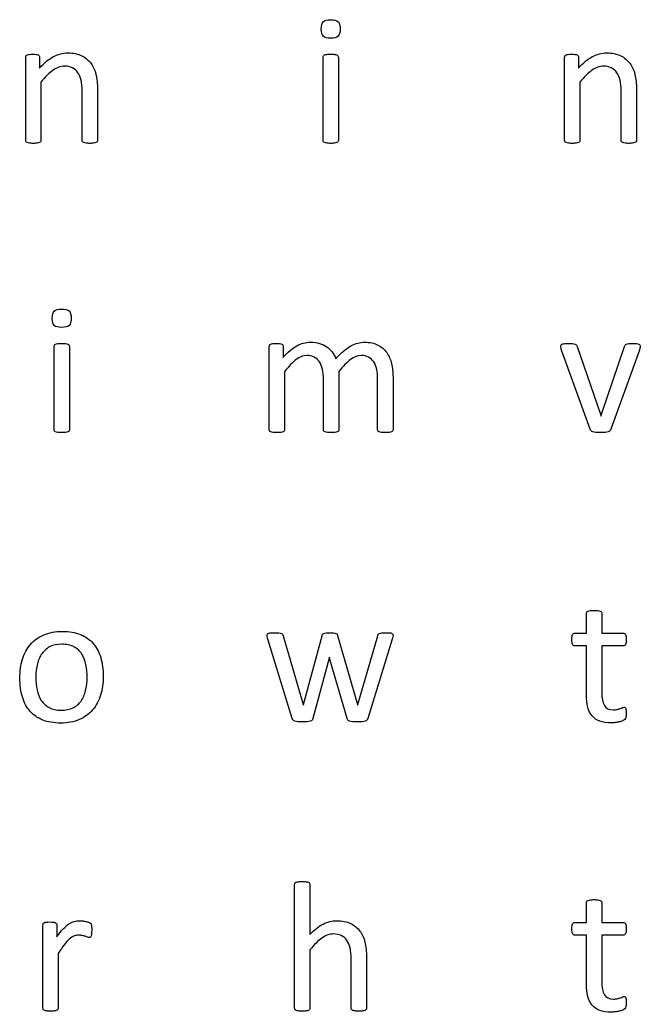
# Model space of a CAD drawing. Extents: x 0 to 612, y 0 to 328.
# Drawn here: x 536.9 to 571.4, y 96.5 to 151.7 of the extents above; entities that cross this region are included whole.
import ezdxf

# ---------------------------------------------------------------- set-up
doc = ezdxf.new("R2010")
doc.units = 0
doc.layers.add('Layer_1', color=7, linetype='CONTINUOUS')

msp = doc.modelspace()

# ---------------------------------------------------------------- linework, layer by layer
at = {"layer": 'Layer_1', "color": 7}
for p, q in [((554.730368, 151.203061), (554.730368, 151.203061)), ((537.234578, 144.994524), (537.234578, 149.635456)), ((538.00295, 149.635456), (538.00295, 149.021824)), ((553.781547, 144.994524), (553.781547, 149.635456)), ((554.632394, 149.635456), (554.632394, 144.994524)), ((567.222511, 144.994524), (567.222511, 149.635456)), ((567.99083, 149.635456), (567.99083, 149.021824)), ((538.08543, 148.238021), (538.08543, 144.994524)), ((568.073316, 148.238021), (568.073316, 144.994524)), ((540.380115, 144.994524), (540.380115, 147.712047)), ((541.230977, 147.825495), (541.230925, 144.994524)), ((570.367996, 144.994524), (570.367996, 147.712047)), ((571.218857, 147.825495), (571.21881, 144.994524)), ((539.764667, 135.107869), (539.764667, 135.107869)), ((538.815893, 128.899332), (538.815893, 133.540268)), ((539.666694, 133.540268), (539.666694, 128.899332)), ((550.788519, 128.899332), (550.788519, 133.540268)), ((551.556843, 133.540268), (551.556843, 132.926631)), ((568.633838, 128.925145), (567.055916, 133.334037)), ((567.917258, 133.535166), (569.227035, 129.708972)), ((569.263132, 129.708972), (570.557439, 133.535166)), ((571.382299, 133.334019), (569.799229, 128.925127)), ((571.42377, 133.550612), (571.423337, 133.550579)), ((551.639319, 132.142828), (551.639319, 128.899332)), ((554.655897, 132.142828), (554.655897, 128.899332)), ((553.805092, 128.899332), (553.805092, 131.719991)), ((556.816507, 128.899332), (556.816507, 131.719991)), ((557.672565, 131.833434), (557.672475, 128.899332)), ((569.227035, 129.708972), (569.247648, 129.647095)), ((569.247648, 129.647095), (569.263132, 129.708972)), ((568.440112, 117.579098), (568.440112, 118.682607)), ((569.290912, 118.682607), (569.290912, 117.579098)), ((552.070703, 112.829873), (550.714519, 117.23876)), ((551.560194, 117.439889), (552.679177, 113.613694)), ((552.69979, 113.613694), (553.725948, 117.439889)), ((554.592269, 117.4502), (555.700936, 113.613694)), ((555.71642, 113.613694), (556.819929, 117.439889)), ((557.629489, 117.238807), (556.262988, 112.82992)), ((557.675939, 117.455325), (557.675892, 117.455386)), ((567.795537, 117.579098), (568.440112, 117.579098)), ((569.290912, 117.579098), (570.482088, 117.579098)), ((568.440112, 116.872665), (567.790384, 116.872665)), ((568.440112, 114.160296), (568.440112, 116.872665)), ((570.482074, 116.872665), (569.290898, 116.872665)), ((569.290898, 116.872665), (569.290898, 114.284055)), ((554.123024, 116.197152), (553.22062, 112.829896)), ((554.13333, 116.243555), (554.123024, 116.197152)), ((554.143637, 116.197152), (554.13333, 116.243555)), ((555.118234, 112.829896), (554.143637, 116.197152)), ((540.65339, 115.119447), (540.65339, 115.119447)), ((541.550636, 115.176171), (541.550636, 115.176171)), ((552.679177, 113.613694), (552.689483, 113.567291)), ((552.689483, 113.567291), (552.69979, 113.613694)), ((555.700936, 113.613694), (555.711243, 113.567291)), ((555.711243, 113.567291), (555.71642, 113.613694)), ((570.652231, 113.14444), (570.652278, 113.144473)), ((552.200345, 96.708945), (552.200345, 103.598155)), ((553.051145, 103.598155), (553.051145, 100.818751)), ((568.440112, 101.483952), (568.440112, 102.587463)), ((569.290912, 102.587463), (569.290912, 101.483952)), ((538.194605, 96.708947), (538.194605, 101.349882)), ((538.962929, 101.349882), (538.962929, 100.674369)), ((540.906729, 101.045645), (540.907002, 101.045641)), ((567.795537, 101.483952), (568.440112, 101.483952)), ((569.290912, 101.483952), (570.482088, 101.483952)), ((568.440112, 100.777498), (567.790384, 100.777498)), ((568.440112, 98.065129), (568.440112, 100.777498)), ((570.482074, 100.777498), (569.290898, 100.777498)), ((569.290898, 100.777498), (569.290898, 98.188887)), ((553.051145, 99.952443), (553.051145, 96.708945)), ((539.045452, 99.761651), (539.045452, 96.708947)), ((555.34583, 96.708945), (555.34583, 99.426471)), ((556.196668, 99.534759), (556.19664, 96.708945)), ((570.652231, 97.049284), (570.652278, 97.04928))]:
    msp.add_line(p, q, dxfattribs=at)
for points in [[(553.678425, 151.19275), (553.678425, 151.392133), (553.716263, 151.527921), (553.791868, 151.600119)], [(553.791868, 151.600119), (553.867496, 151.672307), (554.006724, 151.708403), (554.209552, 151.708408)], [(554.209552, 151.708408), (554.408939, 151.708403), (554.545589, 151.673159), (554.619499, 151.602698)], [(554.619499, 151.602698), (554.69341, 151.532218), (554.730368, 151.399009), (554.730368, 151.203061)], [(553.789289, 150.793114), (553.715378, 150.86358), (553.678425, 150.996794), (553.678425, 151.19275)], [(554.199241, 150.687403), (553.999849, 150.687399), (553.863199, 150.722653), (553.789289, 150.793114)], [(554.616925, 150.795693), (554.541292, 150.723495), (554.402064, 150.687399), (554.199241, 150.687403)], [(554.730368, 151.203061), (554.730368, 151.003669), (554.69253, 150.867877), (554.616925, 150.795693)], [(537.234578, 149.635456), (537.234578, 149.66294), (537.239755, 149.68616), (537.250062, 149.70507)], [(537.250062, 149.70507), (537.260368, 149.723989), (537.281028, 149.741166), (537.311943, 149.756635)], [(537.311943, 149.756635), (537.342863, 149.772119), (537.382414, 149.782425), (537.430544, 149.787602)], [(537.430544, 149.787602), (537.47867, 149.792732), (537.542269, 149.79532), (537.621338, 149.79532)], [(537.621338, 149.79532), (537.696967, 149.795316), (537.759705, 149.792967), (537.809553, 149.787602)], [(537.809553, 149.787602), (537.859401, 149.782425), (537.898077, 149.772119), (537.92558, 149.756635)], [(537.92558, 149.756635), (537.953064, 149.741152), (537.972844, 149.723974), (537.984878, 149.70507)], [(537.984878, 149.70507), (537.996926, 149.686151), (538.00295, 149.662949), (538.00295, 149.635456)], [(538.00295, 149.021824), (538.264214, 149.314027), (538.524622, 149.528023), (538.784174, 149.66382)], [(538.784174, 149.66382), (539.04372, 149.799603), (539.305846, 149.867499), (539.570556, 149.867504)], [(539.570556, 149.867504), (539.879946, 149.867499), (540.140354, 149.815072), (540.351779, 149.710228)], [(540.351779, 149.710228), (540.563196, 149.605374), (540.734224, 149.465284), (540.864858, 149.289964)], [(553.781547, 149.635456), (553.781547, 149.659504), (553.787571, 149.681859), (553.799619, 149.702495)], [(553.799619, 149.702495), (553.811667, 149.723108), (553.833974, 149.740286), (553.866654, 149.754061)], [(553.866654, 149.754061), (553.899315, 149.767803), (553.943144, 149.77811), (553.998145, 149.784981)], [(553.998145, 149.784981), (554.053151, 149.791852), (554.121904, 149.795287), (554.204408, 149.795287)], [(554.204408, 149.795287), (554.290353, 149.795283), (554.360823, 149.791993), (554.415829, 149.784981)], [(554.415829, 149.784981), (554.470831, 149.77811), (554.513803, 149.767803), (554.544746, 149.754061)], [(554.544746, 149.754061), (554.575666, 149.740319), (554.59803, 149.723094), (554.611781, 149.702495)], [(554.611781, 149.702495), (554.625523, 149.681882), (554.632394, 149.659528), (554.632394, 149.635456)], [(567.222511, 149.635456), (567.222511, 149.66294), (567.227687, 149.68616), (567.237994, 149.70507)], [(567.237994, 149.70507), (567.248301, 149.723989), (567.268914, 149.741166), (567.299871, 149.756635)], [(567.299871, 149.756635), (567.330791, 149.772119), (567.370342, 149.782425), (567.418472, 149.787602)], [(567.418472, 149.787602), (567.466602, 149.792732), (567.530197, 149.79532), (567.609266, 149.79532)], [(567.609266, 149.79532), (567.684894, 149.795316), (567.747633, 149.792967), (567.797481, 149.787602)], [(567.797481, 149.787602), (567.847329, 149.782425), (567.886004, 149.772119), (567.913507, 149.756635)], [(567.913507, 149.756635), (567.940991, 149.741152), (567.960772, 149.723974), (567.972805, 149.70507)], [(567.972805, 149.70507), (567.984853, 149.686151), (567.99083, 149.662949), (567.99083, 149.635456)], [(567.99083, 149.021824), (568.252095, 149.314027), (568.512503, 149.528023), (568.772054, 149.66382)], [(568.772054, 149.66382), (569.031601, 149.799603), (569.293727, 149.867499), (569.558436, 149.867504)], [(569.558436, 149.867504), (569.867826, 149.867499), (570.128234, 149.815072), (570.33966, 149.710228)], [(570.33966, 149.710228), (570.551076, 149.605374), (570.722104, 149.465284), (570.852744, 149.289964)], [(539.395207, 149.130114), (539.182064, 149.130109), (538.968925, 149.054476), (538.755791, 148.903223)], [(539.83094, 149.037293), (539.705459, 149.099166), (539.560216, 149.130109), (539.395207, 149.130114)], [(540.864858, 149.289964), (540.995488, 149.114635), (541.089165, 148.909233), (541.145894, 148.673754)], [(569.383088, 149.130114), (569.169944, 149.130109), (568.956805, 149.054476), (568.743671, 148.903223)], [(569.81882, 149.037293), (569.693339, 149.099166), (569.548096, 149.130109), (569.383088, 149.130114)], [(570.852744, 149.289964), (570.983369, 149.114635), (571.07705, 148.909233), (571.133774, 148.673754)], [(538.755791, 148.903223), (538.542647, 148.751957), (538.319197, 148.530224), (538.08543, 148.238021)], [(540.137756, 148.769148), (540.058687, 148.886027), (539.956412, 148.975411), (539.83094, 149.037293)], [(540.318238, 148.351464), (540.276965, 148.513037), (540.21682, 148.652265), (540.137756, 148.769148)], [(541.145894, 148.673754), (541.202613, 148.438265), (541.230972, 148.155512), (541.230977, 147.825495)], [(568.743671, 148.903223), (568.530527, 148.751957), (568.307077, 148.530224), (568.073316, 148.238021)], [(570.125636, 148.769148), (570.046567, 148.886027), (569.944292, 148.975411), (569.81882, 149.037293)], [(570.306119, 148.351464), (570.264846, 148.513037), (570.2047, 148.652265), (570.125636, 148.769148)], [(571.133774, 148.673754), (571.190493, 148.438265), (571.218853, 148.155512), (571.218857, 147.825495)], [(540.380115, 147.712047), (540.380111, 147.976752), (540.359502, 148.189891), (540.318238, 148.351464)], [(570.367996, 147.712047), (570.367996, 147.976752), (570.347383, 148.189891), (570.306119, 148.351464)], [(537.25265, 144.92491), (537.240602, 144.943829), (537.234578, 144.967031), (537.234578, 144.994524)], [(537.319685, 144.875919), (537.287024, 144.889661), (537.264684, 144.905991), (537.25265, 144.92491)], [(537.451181, 144.844999), (537.396175, 144.85187), (537.352346, 144.862177), (537.319685, 144.875919)], [(537.657444, 144.834693), (537.57494, 144.834693), (537.506182, 144.837987), (537.451181, 144.844999)], [(537.868865, 144.844999), (537.813859, 144.838128), (537.743384, 144.834693), (537.657444, 144.834693)], [(537.997778, 144.875919), (537.966858, 144.862177), (537.923867, 144.85187), (537.868865, 144.844999)], [(538.064817, 144.92491), (538.051075, 144.905991), (538.028721, 144.889661), (537.997778, 144.875919)], [(538.08543, 144.994524), (538.08543, 144.96704), (538.078559, 144.943815), (538.064817, 144.92491)], [(540.400729, 144.92491), (540.386987, 144.943829), (540.380115, 144.967031), (540.380115, 144.994524)], [(540.467764, 144.875919), (540.436797, 144.889661), (540.414475, 144.905991), (540.400729, 144.92491)], [(540.596681, 144.844999), (540.54167, 144.85187), (540.498702, 144.862177), (540.467764, 144.875919)], [(540.808102, 144.834693), (540.722152, 144.834693), (540.651677, 144.837987), (540.596681, 144.844999)], [(541.014365, 144.844999), (540.959354, 144.838128), (540.890601, 144.834693), (540.808102, 144.834693)], [(541.143277, 144.875919), (541.112357, 144.862177), (541.069362, 144.85187), (541.014365, 144.844999)], [(541.210312, 144.92491), (541.19657, 144.905991), (541.174216, 144.889661), (541.143277, 144.875919)], [(541.230925, 144.994524), (541.230921, 144.96704), (541.224054, 144.943815), (541.210312, 144.92491)], [(553.799619, 144.92491), (553.787571, 144.943829), (553.781547, 144.967031), (553.781547, 144.994524)], [(553.866654, 144.875919), (553.833993, 144.889661), (553.811648, 144.905991), (553.799619, 144.92491)], [(553.998145, 144.844999), (553.943144, 144.85187), (553.89931, 144.862177), (553.866654, 144.875919)], [(554.204408, 144.834693), (554.121904, 144.834693), (554.053151, 144.837987), (553.998145, 144.844999)], [(554.415829, 144.844999), (554.360823, 144.838128), (554.290353, 144.834693), (554.204408, 144.834693)], [(554.544746, 144.875919), (554.513826, 144.862177), (554.470831, 144.85187), (554.415829, 144.844999)], [(554.611781, 144.92491), (554.598039, 144.905991), (554.575685, 144.889661), (554.544746, 144.875919)], [(554.632394, 144.994524), (554.63239, 144.96704), (554.625523, 144.943815), (554.611781, 144.92491)], [(567.240535, 144.92491), (567.228487, 144.943829), (567.222511, 144.967031), (567.222511, 144.994524)], [(567.307575, 144.875919), (567.274914, 144.889661), (567.252569, 144.905991), (567.240535, 144.92491)], [(567.439066, 144.844999), (567.38406, 144.85187), (567.340231, 144.862177), (567.307575, 144.875919)], [(567.645329, 144.834693), (567.562825, 144.834693), (567.494068, 144.837987), (567.439066, 144.844999)], [(567.856751, 144.844999), (567.801745, 144.838128), (567.731274, 144.834693), (567.645329, 144.834693)], [(567.985667, 144.875919), (567.954748, 144.862177), (567.911752, 144.85187), (567.856751, 144.844999)], [(568.052702, 144.92491), (568.03896, 144.905991), (568.016606, 144.889661), (567.985667, 144.875919)], [(568.073316, 144.994524), (568.073311, 144.96704), (568.066445, 144.943815), (568.052702, 144.92491)], [(570.388609, 144.92491), (570.374867, 144.943829), (570.367996, 144.967031), (570.367996, 144.994524)], [(570.455644, 144.875919), (570.424724, 144.889661), (570.402356, 144.905991), (570.388609, 144.92491)], [(570.584561, 144.844999), (570.529555, 144.85187), (570.486583, 144.862177), (570.455644, 144.875919)], [(570.795982, 144.834693), (570.710033, 144.834693), (570.639562, 144.837987), (570.584561, 144.844999)], [(571.002245, 144.844999), (570.947235, 144.838128), (570.878482, 144.834693), (570.795982, 144.834693)], [(571.131157, 144.875919), (571.100191, 144.862177), (571.057242, 144.85187), (571.002245, 144.844999)], [(571.198197, 144.92491), (571.184455, 144.905991), (571.162101, 144.889661), (571.131157, 144.875919)], [(571.21881, 144.994524), (571.218806, 144.96704), (571.211939, 144.943815), (571.198197, 144.92491)], [(538.712724, 135.097558), (538.712724, 135.29694), (538.750515, 135.432728), (538.826167, 135.504931)], [(538.826167, 135.504931), (538.901796, 135.577114), (539.041024, 135.613211), (539.243851, 135.613216)], [(539.243851, 135.613216), (539.443239, 135.613211), (539.579888, 135.577966), (539.653803, 135.507505)], [(539.653803, 135.507505), (539.72771, 135.437025), (539.764667, 135.303816), (539.764667, 135.107869)], [(538.823593, 134.697921), (538.749677, 134.768387), (538.712724, 134.901601), (538.712724, 135.097558)], [(539.764667, 135.107869), (539.764667, 134.908477), (539.726829, 134.772684), (539.651224, 134.7005)], [(539.23354, 134.592211), (539.034153, 134.592206), (538.897499, 134.62746), (538.823593, 134.697921)], [(539.651224, 134.7005), (539.575591, 134.628303), (539.436363, 134.592206), (539.23354, 134.592211)], [(538.833918, 133.607303), (538.845966, 133.627916), (538.868273, 133.645094), (538.900953, 133.658869)], [(538.900953, 133.658869), (538.933614, 133.672611), (538.977443, 133.682917), (539.032444, 133.689788)], [(539.032444, 133.689788), (539.08745, 133.696659), (539.156203, 133.700095), (539.238712, 133.700095)], [(539.238712, 133.700095), (539.324652, 133.700085), (539.395127, 133.6968), (539.450129, 133.689788)], [(539.450129, 133.689788), (539.505135, 133.682917), (539.548102, 133.672611), (539.579045, 133.658869)], [(539.579045, 133.658869), (539.609965, 133.645126), (539.632329, 133.627902), (539.646081, 133.607303)], [(550.804002, 133.609882), (550.814309, 133.628801), (550.834922, 133.645978), (550.865884, 133.661448)], [(550.865884, 133.661448), (550.896804, 133.676931), (550.936355, 133.687237), (550.984485, 133.692367)], [(550.984485, 133.692367), (551.03261, 133.697544), (551.09621, 133.700085), (551.175279, 133.700085)], [(551.175279, 133.700085), (551.250907, 133.700076), (551.313646, 133.697732), (551.363494, 133.692367)], [(551.363494, 133.692367), (551.413342, 133.68719), (551.452013, 133.676884), (551.479516, 133.661448)], [(551.479516, 133.661448), (551.507, 133.645964), (551.526785, 133.628787), (551.538818, 133.609882)], [(552.31744, 133.568627), (552.563235, 133.704415), (552.811609, 133.772307), (553.062567, 133.772311)], [(553.062567, 133.772311), (553.255079, 133.772307), (553.427825, 133.749957), (553.580804, 133.705276)], [(553.580804, 133.705276), (553.733784, 133.660567), (553.86871, 133.597843), (553.985598, 133.517061)], [(555.334051, 133.566048), (555.462958, 133.638237), (555.588435, 133.690664), (555.710481, 133.723325)], [(555.710481, 133.723325), (555.832512, 133.755986), (555.95541, 133.772307), (556.079178, 133.772311)], [(556.079178, 133.772311), (556.378252, 133.772307), (556.629205, 133.719884), (556.832038, 133.615035)], [(567.025184, 133.622814), (567.038927, 133.643428), (567.062128, 133.659758), (567.094798, 133.671801)], [(567.094798, 133.671801), (567.127459, 133.683849), (567.170427, 133.691567), (567.223715, 133.695003)], [(567.223715, 133.695003), (567.276999, 133.698297), (567.343177, 133.700132), (567.422242, 133.70018)], [(567.422242, 133.70018), (567.521938, 133.70017), (567.601863, 133.697826), (567.662027, 133.692461)], [(567.662027, 133.692461), (567.722186, 133.687285), (567.768594, 133.677825), (567.801255, 133.664083)], [(567.801255, 133.664083), (567.833916, 133.650341), (567.857974, 133.633116), (567.873443, 133.612517)], [(570.593536, 133.612517), (570.610713, 133.63313), (570.635656, 133.650308), (570.668308, 133.664083)], [(570.668308, 133.664083), (570.700969, 133.677825), (570.745649, 133.687285), (570.802378, 133.692461)], [(570.802378, 133.692461), (570.859097, 133.697638), (570.933864, 133.70018), (571.026689, 133.70018)], [(571.026689, 133.70018), (571.105753, 133.70017), (571.171071, 133.698297), (571.222641, 133.695003)], [(571.222641, 133.695003), (571.274202, 133.691708), (571.314596, 133.682955), (571.343821, 133.669213)], [(571.343821, 133.669213), (571.373047, 133.655471), (571.39366, 133.63914), (571.405698, 133.620226)], [(538.815893, 133.540268), (538.815893, 133.564316), (538.821917, 133.586671), (538.833918, 133.607303)], [(539.646081, 133.607303), (539.659823, 133.58669), (539.666694, 133.564335), (539.666694, 133.540268)], [(550.788519, 133.540268), (550.788519, 133.567752), (550.793696, 133.590968), (550.804002, 133.609882)], [(551.538818, 133.609882), (551.550866, 133.590963), (551.556843, 133.567761), (551.556843, 133.540268)], [(551.556843, 132.926631), (551.818108, 133.218834), (552.07164, 133.432835), (552.31744, 133.568627)], [(553.985598, 133.517061), (554.102477, 133.43627), (554.202173, 133.340014), (554.284682, 133.228294)], [(554.284682, 133.228294), (554.367181, 133.116564), (554.435939, 132.991944), (554.490945, 132.854438)], [(554.490945, 132.854438), (554.645638, 133.022883), (554.792603, 133.165551), (554.931836, 133.282439)], [(554.931836, 133.282439), (555.071059, 133.399317), (555.205129, 133.49385), (555.334051, 133.566048)], [(556.832038, 133.615035), (557.034856, 133.510181), (557.199008, 133.370096), (557.324494, 133.194776)], [(557.324494, 133.194776), (557.449961, 133.019447), (557.539346, 132.81404), (557.592639, 132.578561)], [(567.004571, 133.550621), (567.004571, 133.578105), (567.011442, 133.602182), (567.025184, 133.622814)], [(567.006924, 133.511936), (567.005042, 133.52742), (567.004571, 133.540315), (567.004571, 133.550621)], [(567.022408, 133.442322), (567.013795, 133.473242), (567.008666, 133.496462), (567.006924, 133.511936)], [(567.055916, 133.334037), (567.042174, 133.375264), (567.030973, 133.411379), (567.022408, 133.442322)], [(567.873443, 133.612517), (567.888927, 133.591904), (567.903516, 133.566114), (567.917258, 133.535166)], [(570.557439, 133.535166), (570.56431, 133.566086), (570.576358, 133.591885), (570.593536, 133.612517)], [(571.400371, 133.401054), (571.395194, 133.380441), (571.38917, 133.358086), (571.382299, 133.334019)], [(571.413266, 133.457773), (571.409971, 133.440595), (571.405501, 133.421676), (571.400371, 133.401054)], [(571.405698, 133.620226), (571.417746, 133.601307), (571.423723, 133.578105), (571.42377, 133.550612)], [(571.420984, 133.506764), (571.419101, 133.491281), (571.416748, 133.47495), (571.413266, 133.457773)], [(571.423337, 133.550579), (571.423332, 133.536837), (571.422396, 133.522201), (571.420984, 133.506764)], [(552.289052, 132.808031), (552.08966, 132.656764), (551.873085, 132.435032), (551.639319, 132.142828)], [(552.882061, 133.034921), (552.686104, 133.034916), (552.488435, 132.959288), (552.289052, 132.808031)], [(553.292008, 132.942101), (553.176843, 133.003978), (553.040194, 133.034916), (552.882061, 133.034921)], [(553.578202, 132.67396), (553.502568, 132.790839), (553.407169, 132.880219), (553.292008, 132.942101)], [(553.748368, 132.256276), (553.71053, 132.417844), (553.653826, 132.557073), (553.578202, 132.67396)], [(555.308204, 132.808031), (555.11053, 132.656764), (554.893094, 132.435032), (554.655897, 132.142828)], [(555.898634, 133.034921), (555.702678, 133.034916), (555.505869, 132.959288), (555.308204, 132.808031)], [(556.311161, 132.942101), (556.194273, 133.003978), (556.056762, 133.034916), (555.898634, 133.034921)], [(556.599933, 132.67396), (556.524295, 132.790839), (556.428039, 132.880219), (556.311161, 132.942101)], [(556.764942, 132.256276), (556.730539, 132.417844), (556.675557, 132.557073), (556.599933, 132.67396)], [(557.592639, 132.578561), (557.645913, 132.343072), (557.672555, 132.094698), (557.672565, 131.833434)], [(553.805092, 131.719991), (553.805087, 131.915938), (553.786173, 132.094698), (553.748368, 132.256276)], [(556.816507, 131.719991), (556.816503, 131.915938), (556.79933, 132.094698), (556.764942, 132.256276)], [(538.833918, 128.829718), (538.82187, 128.848637), (538.815893, 128.871838), (538.815893, 128.899332)], [(538.900953, 128.780731), (538.868292, 128.794473), (538.845947, 128.810804), (538.833918, 128.829718)], [(539.032444, 128.749764), (538.977443, 128.756635), (538.933609, 128.766942), (538.900953, 128.780731)], [(539.238712, 128.739458), (539.156203, 128.739458), (539.08745, 128.742752), (539.032444, 128.749764)], [(539.450129, 128.749764), (539.395127, 128.742893), (539.324652, 128.739458), (539.238712, 128.739458)], [(539.579045, 128.780731), (539.548079, 128.766989), (539.505135, 128.756682), (539.450129, 128.749764)], [(539.646081, 128.829718), (539.632338, 128.810799), (539.609984, 128.794468), (539.579045, 128.780731)], [(539.666694, 128.899332), (539.666694, 128.871848), (539.659823, 128.848623), (539.646081, 128.829718)], [(550.806544, 128.829718), (550.794496, 128.848637), (550.788519, 128.871838), (550.788519, 128.899332)], [(550.873579, 128.780731), (550.840918, 128.794473), (550.818577, 128.810804), (550.806544, 128.829718)], [(551.005074, 128.749764), (550.950068, 128.756635), (550.90624, 128.766942), (550.873579, 128.780731)], [(551.211338, 128.739458), (551.128829, 128.739458), (551.060076, 128.742752), (551.005074, 128.749764)], [(551.422759, 128.749764), (551.367753, 128.742893), (551.297278, 128.739458), (551.211338, 128.739458)], [(551.551671, 128.780731), (551.520751, 128.766989), (551.47776, 128.756682), (551.422759, 128.749764)], [(551.618706, 128.829718), (551.604964, 128.810799), (551.58261, 128.794468), (551.551671, 128.780731)], [(551.639319, 128.899332), (551.639319, 128.871848), (551.632448, 128.848623), (551.618706, 128.829718)], [(553.823117, 128.829718), (553.811069, 128.848637), (553.805045, 128.871838), (553.805092, 128.899332)], [(553.890157, 128.780731), (553.857496, 128.794473), (553.835146, 128.810804), (553.823117, 128.829718)], [(554.024227, 128.749764), (553.967498, 128.756635), (553.922808, 128.766942), (553.890157, 128.780731)], [(554.227911, 128.739458), (554.148842, 128.739458), (554.080946, 128.742752), (554.024227, 128.749764)], [(554.434174, 128.749764), (554.379168, 128.742893), (554.310415, 128.739458), (554.227911, 128.739458)], [(554.56567, 128.780731), (554.533009, 128.766989), (554.489175, 128.756682), (554.434174, 128.749764)], [(554.635284, 128.829718), (554.621542, 128.810799), (554.59834, 128.794468), (554.56567, 128.780731)], [(554.655897, 128.899332), (554.655892, 128.871848), (554.649026, 128.848623), (554.635284, 128.829718)], [(556.83712, 128.829718), (556.823378, 128.848637), (556.816507, 128.871838), (556.816507, 128.899332)], [(556.906735, 128.780731), (556.874074, 128.794473), (556.850863, 128.810804), (556.83712, 128.829718)], [(557.038226, 128.749764), (556.983215, 128.756635), (556.939386, 128.766942), (556.906735, 128.780731)], [(557.249647, 128.739458), (557.163698, 128.739458), (557.093222, 128.742752), (557.038226, 128.749764)], [(557.45591, 128.749764), (557.400899, 128.742893), (557.332146, 128.739458), (557.249647, 128.739458)], [(557.584827, 128.780731), (557.55386, 128.766989), (557.510907, 128.756682), (557.45591, 128.749764)], [(557.651862, 128.829718), (557.63812, 128.810799), (557.615765, 128.794468), (557.584827, 128.780731)], [(557.672475, 128.899332), (557.672466, 128.871848), (557.665604, 128.848623), (557.651862, 128.829718)], [(568.690557, 128.837483), (568.666508, 128.861532), (568.647589, 128.890771), (568.633838, 128.925145)], [(568.791114, 128.780764), (568.748147, 128.794506), (568.71462, 128.813425), (568.690557, 128.837483)], [(568.958702, 128.749797), (568.889944, 128.756668), (568.834082, 128.766975), (568.791114, 128.780764)], [(569.216531, 128.739491), (569.113399, 128.739491), (569.027455, 128.742785), (568.958702, 128.749797)], [(569.47436, 128.747209), (569.405602, 128.742032), (569.319662, 128.739491), (569.216531, 128.739491)], [(569.644526, 128.775587), (569.599818, 128.761845), (569.543113, 128.752386), (569.47436, 128.747209)], [(569.745084, 128.832311), (569.722729, 128.808262), (569.689216, 128.789343), (569.644526, 128.775587)], [(569.799229, 128.925127), (569.785486, 128.887289), (569.767415, 128.856374), (569.745084, 128.832311)], [(568.440112, 118.682607), (568.440112, 118.706656), (568.446136, 118.72901), (568.458137, 118.749642)], [(568.458137, 118.749642), (568.470184, 118.770255), (568.492539, 118.788327), (568.525172, 118.803787)], [(568.525172, 118.803787), (568.557833, 118.81927), (568.601661, 118.830424), (568.656668, 118.837295)], [(568.656668, 118.837295), (568.711669, 118.844166), (568.780422, 118.847602), (568.862931, 118.847602)], [(568.862931, 118.847602), (568.948871, 118.847592), (569.019346, 118.844307), (569.074352, 118.837295)], [(569.074352, 118.837295), (569.129353, 118.830424), (569.172325, 118.819223), (569.203264, 118.803787)], [(569.203264, 118.803787), (569.234184, 118.788304), (569.256548, 118.770279), (569.270299, 118.749642)], [(569.270299, 118.749642), (569.284041, 118.729029), (569.290912, 118.706675), (569.290912, 118.682607)], [(538.2401, 117.486325), (538.535743, 117.613515), (538.881234, 117.677114), (539.276578, 117.677119)], [(539.276578, 117.677119), (539.658161, 117.677114), (539.990762, 117.62039), (540.274377, 117.506952)], [(537.50013, 116.95004), (537.6978, 117.180361), (537.944456, 117.359126), (538.2401, 117.486325)], [(540.274377, 117.506952), (540.557986, 117.3935), (540.794331, 117.228491), (540.983412, 117.011917)], [(550.668116, 117.455339), (550.668111, 117.486259), (550.674987, 117.511197), (550.688729, 117.530107)], [(550.678422, 117.367677), (550.671551, 117.402032), (550.668116, 117.431267), (550.668116, 117.455339)], [(550.714519, 117.23876), (550.697341, 117.290321), (550.685293, 117.333293), (550.678422, 117.367677)], [(550.688729, 117.530107), (550.702471, 117.549026), (550.725672, 117.564462), (550.758343, 117.57651)], [(550.758343, 117.57651), (550.791004, 117.588511), (550.834833, 117.596276), (550.889839, 117.599711)], [(550.889839, 117.599711), (550.94484, 117.603006), (551.011875, 117.604888), (551.090944, 117.604888)], [(551.090944, 117.604888), (551.1872, 117.604883), (551.264551, 117.602535), (551.322992, 117.59717)], [(551.322992, 117.59717), (551.381434, 117.591993), (551.426124, 117.583428), (551.457062, 117.57138)], [(551.457062, 117.57138), (551.487982, 117.559332), (551.510346, 117.542155), (551.524097, 117.519814)], [(551.524097, 117.519814), (551.537839, 117.49746), (551.549887, 117.470823), (551.560194, 117.439889)], [(553.725948, 117.439889), (553.732819, 117.470809), (553.74402, 117.497464), (553.759456, 117.519814)], [(553.759456, 117.519814), (553.774939, 117.542169), (553.798141, 117.559346), (553.82907, 117.57138)], [(553.82907, 117.57138), (553.85999, 117.583428), (553.902115, 117.591993), (553.955403, 117.59717)], [(553.955403, 117.59717), (554.008687, 117.6023), (554.078301, 117.604888), (554.164245, 117.604888)], [(554.164245, 117.604888), (554.24675, 117.604883), (554.314641, 117.602535), (554.367934, 117.59717)], [(554.367934, 117.59717), (554.421213, 117.591993), (554.463324, 117.583428), (554.494268, 117.57138)], [(554.494268, 117.57138), (554.525187, 117.559332), (554.547551, 117.543002), (554.561303, 117.522393)], [(554.561303, 117.522393), (554.575045, 117.50178), (554.585351, 117.477684), (554.592269, 117.4502)], [(556.819929, 117.439889), (556.8268, 117.470809), (556.837953, 117.497464), (556.853437, 117.519814)], [(556.853437, 117.519814), (556.86892, 117.542169), (556.892969, 117.559346), (556.92563, 117.57138)], [(556.92563, 117.57138), (556.958291, 117.583428), (557.002972, 117.591993), (557.059705, 117.59717)], [(557.059705, 117.59717), (557.116419, 117.6023), (557.189469, 117.604888), (557.278858, 117.604888)], [(557.278858, 117.604888), (557.361358, 117.604883), (557.427532, 117.603006), (557.477389, 117.599711)], [(557.477389, 117.599711), (557.527228, 117.596417), (557.56676, 117.587663), (557.59599, 117.573921)], [(557.59599, 117.573921), (557.625215, 117.560179), (557.645829, 117.544696), (557.657867, 117.527518)], [(557.665585, 117.367724), (557.658714, 117.333322), (557.646666, 117.290368), (557.629489, 117.238807)], [(557.657867, 117.527518), (557.669915, 117.510341), (557.675892, 117.486245), (557.675939, 117.455325)], [(557.675892, 117.455386), (557.675887, 117.431291), (557.672597, 117.402093), (557.665585, 117.367724)], [(567.620222, 117.223314), (567.620222, 117.288627), (567.624457, 117.343628), (567.633117, 117.388328)], [(567.666625, 116.955169), (567.635705, 117.010171), (567.620222, 117.099551), (567.620222, 117.223314)], [(567.633117, 117.388328), (567.641729, 117.433037), (567.652883, 117.469966), (567.666625, 117.499192)], [(567.666625, 117.499192), (567.680367, 117.528417), (567.698439, 117.549035), (567.72077, 117.561073)], [(567.72077, 117.561073), (567.743124, 117.573074), (567.768039, 117.579098), (567.795537, 117.579098)], [(570.482088, 117.579098), (570.509572, 117.579093), (570.533649, 117.573074), (570.554281, 117.561073)], [(570.554281, 117.561073), (570.574894, 117.549026), (570.592966, 117.528412), (570.608421, 117.499192)], [(570.652236, 117.223314), (570.652231, 117.099551), (570.636753, 117.010171), (570.605833, 116.955169)], [(570.608421, 117.499192), (570.623905, 117.469966), (570.635058, 117.433013), (570.64193, 117.388328)], [(570.64193, 117.388328), (570.648801, 117.343619), (570.652236, 117.288627), (570.652236, 117.223314)], [(537.056665, 116.127561), (537.154639, 116.445549), (537.302461, 116.719704), (537.50013, 116.95004)], [(538.593328, 116.831439), (538.412845, 116.742054), (538.264162, 116.615716), (538.147284, 116.452425)], [(539.240482, 116.965509), (538.989524, 116.965504), (538.773806, 116.9208), (538.593328, 116.831439)], [(539.921153, 116.818544), (539.738948, 116.916517), (539.512057, 116.965504), (539.240482, 116.965509)], [(540.354307, 116.418908), (540.24773, 116.587352), (540.103349, 116.720566), (539.921153, 116.818544)], [(540.983412, 117.011917), (541.172479, 116.795338), (541.314286, 116.532351), (541.408829, 116.222961)], [(567.790384, 116.872665), (567.738818, 116.87266), (567.697563, 116.900149), (567.666625, 116.955169)], [(570.605833, 116.955169), (570.574913, 116.900163), (570.533635, 116.87266), (570.482074, 116.872665)], [(536.9097, 115.08335), (536.9097, 115.461498), (536.958687, 115.809568), (537.056665, 116.127561)], [(538.147284, 116.452425), (538.030401, 116.28913), (537.943595, 116.095761), (537.886876, 115.872311)], [(540.583776, 115.831057), (540.537373, 116.054507), (540.460869, 116.250459), (540.354307, 116.418908)], [(541.408829, 116.222961), (541.503362, 115.913561), (541.550631, 115.564629), (541.550636, 115.176171)], [(537.886876, 115.872311), (537.830152, 115.648856), (537.801788, 115.404774), (537.801793, 115.140074)], [(540.65339, 115.119447), (540.653385, 115.3704), (540.630189, 115.607602), (540.583776, 115.831057)], [(537.048928, 114.031407), (536.956108, 114.340802), (536.9097, 114.691446), (536.9097, 115.08335)], [(537.801793, 115.140074), (537.801788, 114.885681), (537.824994, 114.646756), (537.871407, 114.423306)], [(540.570881, 114.382056), (540.625882, 114.605507), (540.653385, 114.851302), (540.65339, 115.119447)], [(541.550636, 115.176171), (541.550631, 114.798018), (541.500783, 114.449948), (541.401097, 114.13196)], [(537.871407, 114.423306), (537.91781, 114.199851), (537.995161, 114.004761), (538.10345, 113.838034)], [(540.313052, 113.804517), (540.429931, 113.96609), (540.515875, 114.158601), (540.570881, 114.382056)], [(537.471771, 113.242446), (537.282694, 113.459025), (537.141749, 113.722008), (537.048928, 114.031407)], [(538.10345, 113.838034), (538.21174, 113.671303), (538.356983, 113.538951), (538.539183, 113.440977)], [(539.864429, 113.428087), (540.046625, 113.517467), (540.196164, 113.642943), (540.313052, 113.804517)], [(541.401097, 114.13196), (541.301396, 113.813967), (541.152713, 113.539812), (540.955048, 113.309481)], [(568.514884, 113.461581), (568.465036, 113.659246), (568.440112, 113.892155), (568.440112, 114.160296)], [(569.290898, 114.284055), (569.290898, 113.964344), (569.338167, 113.722845), (569.432705, 113.559554)], [(538.180802, 112.747415), (537.897187, 112.860858), (537.660842, 113.025872), (537.471771, 113.242446)], [(538.539183, 113.440977), (538.721384, 113.342999), (538.948274, 113.294012), (539.219854, 113.294012)], [(539.219854, 113.294012), (539.467367, 113.294012), (539.682224, 113.338721), (539.864429, 113.428087)], [(540.955048, 113.309481), (540.757374, 113.079155), (540.509861, 112.899534), (540.2125, 112.770617)], [(568.754665, 112.971703), (568.644657, 113.100616), (568.564732, 113.263906), (568.514884, 113.461581)], [(569.432705, 113.559554), (569.527243, 113.396263), (569.696549, 113.314616), (569.940631, 113.314616)], [(569.940631, 113.314616), (570.019695, 113.314616), (570.09017, 113.322334), (570.152052, 113.337817)], [(570.152052, 113.337817), (570.213929, 113.353301), (570.26893, 113.369631), (570.317061, 113.386804)], [(570.317061, 113.386804), (570.365186, 113.403982), (570.406441, 113.420312), (570.44082, 113.435791)], [(570.44082, 113.435791), (570.475175, 113.451274), (570.506132, 113.458992), (570.53364, 113.458992)], [(570.53364, 113.458992), (570.550818, 113.458992), (570.567148, 113.454757), (570.582627, 113.446097)], [(570.582627, 113.446097), (570.59811, 113.437485), (570.610111, 113.421155), (570.618723, 113.397111)], [(570.618723, 113.397111), (570.627289, 113.373062), (570.635054, 113.340387), (570.641925, 113.299137)], [(570.641925, 113.299137), (570.648796, 113.257864), (570.652231, 113.206317), (570.652231, 113.14444)], [(539.1786, 112.577244), (538.797012, 112.577249), (538.464411, 112.633968), (538.180802, 112.747415)], [(540.2125, 112.770617), (539.915134, 112.641705), (539.570499, 112.577249), (539.1786, 112.577244)], [(552.117106, 112.74221), (552.096493, 112.766259), (552.08101, 112.795494), (552.070703, 112.829873)], [(552.212506, 112.685487), (552.169538, 112.699229), (552.137734, 112.718148), (552.117106, 112.74221)], [(552.377514, 112.654567), (552.310479, 112.661438), (552.255473, 112.671745), (552.212506, 112.685487)], [(552.637922, 112.64426), (552.531351, 112.64426), (552.444549, 112.647555), (552.377514, 112.654567)], [(552.89833, 112.651978), (552.827855, 112.646802), (552.741054, 112.64426), (552.637922, 112.64426)], [(553.071076, 112.680357), (553.026367, 112.666615), (552.968801, 112.657155), (552.89833, 112.651978)], [(553.171629, 112.737076), (553.149274, 112.713027), (553.115766, 112.694108), (553.071076, 112.680357)], [(553.22062, 112.829896), (553.210314, 112.792105), (553.193983, 112.761143), (553.171629, 112.737076)], [(555.164637, 112.742234), (555.144024, 112.766283), (555.12854, 112.795517), (555.118234, 112.829896)], [(555.260032, 112.68551), (555.217064, 112.699252), (555.185255, 112.718171), (555.164637, 112.742234)], [(555.432777, 112.65459), (555.36058, 112.661461), (555.302999, 112.671768), (555.260032, 112.68551)], [(555.700922, 112.644284), (555.594346, 112.644284), (555.504966, 112.647578), (555.432777, 112.65459)], [(555.958751, 112.652002), (555.889989, 112.646825), (555.804049, 112.644284), (555.700922, 112.644284)], [(556.121186, 112.68038), (556.081654, 112.666638), (556.027499, 112.657179), (555.958751, 112.652002)], [(556.214001, 112.737099), (556.191647, 112.713051), (556.160713, 112.694132), (556.121186, 112.68038)], [(556.262988, 112.82992), (556.252681, 112.792129), (556.236351, 112.761167), (556.214001, 112.737099)], [(569.177507, 112.682931), (569.005618, 112.746531), (568.864672, 112.842787), (568.754665, 112.971703)], [(569.796297, 112.587537), (569.555655, 112.587537), (569.349391, 112.61935), (569.177507, 112.682931)], [(570.257814, 112.641705), (570.187334, 112.626221), (570.112567, 112.613326), (570.033503, 112.60302)], [(570.446029, 112.701003), (570.391023, 112.676954), (570.328285, 112.657188), (570.257814, 112.641705)], [(570.569788, 112.778354), (570.542257, 112.75087), (570.501031, 112.72507), (570.446029, 112.701003)], [(570.631665, 112.907266), (570.617923, 112.848825), (570.59731, 112.805857), (570.569788, 112.778354)], [(570.652278, 113.144473), (570.652274, 113.044776), (570.645407, 112.965708), (570.631665, 112.907266)], [(570.033503, 112.60302), (569.954429, 112.592713), (569.875361, 112.587537), (569.796297, 112.587537)], [(552.200345, 103.598155), (552.200345, 103.625649), (552.206369, 103.649715), (552.21837, 103.670348)], [(552.21837, 103.670348), (552.230418, 103.690966), (552.252772, 103.708158), (552.285405, 103.721914)], [(552.285405, 103.721914), (552.318066, 103.735656), (552.361895, 103.745972), (552.416901, 103.752852)], [(552.416901, 103.752852), (552.471902, 103.759719), (552.540655, 103.763159), (552.623164, 103.763164)], [(552.623164, 103.763164), (552.709104, 103.763157), (552.779579, 103.759728), (552.834585, 103.752852)], [(552.834585, 103.752852), (552.889586, 103.745972), (552.932559, 103.735656), (552.963497, 103.721914)], [(552.963497, 103.721914), (552.994417, 103.708158), (553.016781, 103.690966), (553.030532, 103.670348)], [(553.030532, 103.670348), (553.044274, 103.649716), (553.051145, 103.625649), (553.051145, 103.598155)], [(568.458137, 102.654499), (568.470184, 102.675122), (568.492539, 102.693165), (568.525172, 102.708643)], [(568.525172, 102.708643), (568.557833, 102.724107), (568.601661, 102.73528), (568.656668, 102.74216)], [(568.656668, 102.74216), (568.711669, 102.749031), (568.780422, 102.752467), (568.862931, 102.752472)], [(568.862931, 102.752472), (568.948871, 102.752466), (569.019346, 102.749036), (569.074352, 102.74216)], [(569.074352, 102.74216), (569.129353, 102.73528), (569.172325, 102.724107), (569.203264, 102.708643)], [(569.203264, 102.708643), (569.234184, 102.693169), (569.256548, 102.675121), (569.270299, 102.654499)], [(568.440112, 102.587463), (568.440112, 102.611521), (568.446136, 102.633866), (568.458137, 102.654499)], [(569.270299, 102.654499), (569.284041, 102.633867), (569.290912, 102.611522), (569.290912, 102.587463)], [(538.194605, 101.349882), (538.194605, 101.377381), (538.199782, 101.400584), (538.210088, 101.419497)], [(538.210088, 101.419497), (538.220395, 101.438401), (538.241008, 101.455588), (538.27197, 101.471062)], [(538.27197, 101.471062), (538.30289, 101.486527), (538.342441, 101.496843), (538.390571, 101.502001)], [(538.390571, 101.502001), (538.438696, 101.507154), (538.502296, 101.509733), (538.581365, 101.509738)], [(538.581365, 101.509738), (538.656993, 101.509733), (538.719732, 101.507149), (538.76958, 101.502001)], [(538.76958, 101.502001), (538.819428, 101.496838), (538.858099, 101.486527), (538.885602, 101.471062)], [(538.885602, 101.471062), (538.913086, 101.455588), (538.932871, 101.438401), (538.944904, 101.419497)], [(538.944904, 101.419497), (538.956952, 101.400582), (538.962929, 101.377381), (538.962929, 101.349882)], [(538.962929, 100.674369), (539.090123, 100.860002), (539.209586, 101.011262), (539.321311, 101.128149)], [(539.321311, 101.128149), (539.433036, 101.245027), (539.538746, 101.336986), (539.638442, 101.404027)], [(539.638442, 101.404027), (539.738134, 101.471058), (539.836969, 101.517467), (539.934947, 101.543254)], [(539.934947, 101.543254), (540.032921, 101.56903), (540.131755, 101.581925), (540.231451, 101.58193)], [(540.231451, 101.58193), (540.276113, 101.581925), (540.326846, 101.579342), (540.38357, 101.574193)], [(540.38357, 101.574193), (540.440289, 101.56903), (540.499592, 101.559576), (540.561473, 101.545833)], [(540.561473, 101.545833), (540.623351, 101.532077), (540.679213, 101.516608), (540.729061, 101.499426)], [(540.729061, 101.499426), (540.778904, 101.482234), (540.814144, 101.465042), (540.834772, 101.447859)], [(540.834772, 101.447859), (540.855385, 101.430668), (540.869127, 101.414337), (540.876045, 101.398872)], [(540.876045, 101.398872), (540.882916, 101.383398), (540.88894, 101.363632), (540.89407, 101.339571)], [(540.89407, 101.339571), (540.8992, 101.315504), (540.902682, 101.280266), (540.904376, 101.233861)], [(540.907002, 101.045641), (540.906998, 100.970007), (540.90512, 100.906409), (540.901826, 100.854848)], [(540.904376, 101.233861), (540.906259, 101.187448), (540.906729, 101.124708), (540.906729, 101.045645)], [(553.051145, 100.818751), (553.295223, 101.076576), (553.541023, 101.268229), (553.78854, 101.393711)], [(553.78854, 101.393711), (554.036053, 101.519184), (554.285289, 101.581922), (554.536247, 101.581927)], [(554.536247, 101.581927), (554.845637, 101.581922), (555.106045, 101.529497), (555.317471, 101.424651)], [(555.317471, 101.424651), (555.528887, 101.319796), (555.69991, 101.179708), (555.83055, 101.004389)], [(567.620222, 101.128146), (567.620222, 101.193459), (567.624457, 101.248462), (567.633117, 101.293157)], [(567.666625, 100.860004), (567.635705, 100.915003), (567.620222, 101.004384), (567.620222, 101.128146)], [(567.633117, 101.293157), (567.641729, 101.337843), (567.652883, 101.374798), (567.666625, 101.404024)], [(567.666625, 101.404024), (567.680367, 101.433241), (567.698439, 101.453866), (567.72077, 101.465903)], [(567.72077, 101.465903), (567.743124, 101.477932), (567.768039, 101.483947), (567.795537, 101.483952)], [(570.482088, 101.483952), (570.509572, 101.483947), (570.533649, 101.477932), (570.554281, 101.465903)], [(570.554281, 101.465903), (570.574894, 101.453865), (570.592966, 101.433238), (570.608421, 101.404024)], [(570.652236, 101.128146), (570.652231, 101.004384), (570.636753, 100.915003), (570.605833, 100.860004)], [(570.608421, 101.404024), (570.623905, 101.374799), (570.635058, 101.337843), (570.64193, 101.293157)], [(570.64193, 101.293157), (570.648801, 101.248463), (570.652236, 101.193459), (570.652236, 101.128146)], [(539.661667, 100.555767), (539.570565, 100.476695), (539.475166, 100.371844), (539.375474, 100.241215)], [(539.922075, 100.725934), (539.839566, 100.691551), (539.752765, 100.63483), (539.661667, 100.555767)], [(540.174746, 100.7775), (540.088802, 100.777496), (540.004575, 100.760309), (539.922075, 100.725934)], [(540.375856, 100.756873), (540.313975, 100.77062), (540.246935, 100.777496), (540.174746, 100.7775)], [(540.543444, 100.713039), (540.493596, 100.728504), (540.437729, 100.743117), (540.375856, 100.756873)], [(540.677514, 100.666632), (540.637982, 100.682096), (540.593287, 100.697566), (540.543444, 100.713039)], [(540.778067, 100.643425), (540.750583, 100.643422), (540.717046, 100.651158), (540.677514, 100.666632)], [(540.842528, 100.666632), (540.827044, 100.651158), (540.805584, 100.643421), (540.778067, 100.643425)], [(540.881212, 100.733667), (540.870906, 100.704442), (540.858011, 100.682097), (540.842528, 100.666632)], [(540.901826, 100.854848), (540.898531, 100.803277), (540.891519, 100.762884), (540.881212, 100.733667)], [(553.721505, 100.617644), (553.508362, 100.46638), (553.284911, 100.244647), (553.051145, 99.952443)], [(554.360922, 100.844534), (554.147779, 100.84453), (553.93464, 100.7689), (553.721505, 100.617644)], [(554.796655, 100.751715), (554.671173, 100.81359), (554.525931, 100.84453), (554.360922, 100.844534)], [(555.103471, 100.483572), (555.024402, 100.600451), (554.922127, 100.689832), (554.796655, 100.751715)], [(555.83055, 101.004389), (555.96118, 100.82906), (556.054856, 100.623656), (556.111585, 100.388175)], [(567.790384, 100.777498), (567.738818, 100.777494), (567.697563, 100.804996), (567.666625, 100.860004)], [(570.605833, 100.860004), (570.574913, 100.804996), (570.533635, 100.777494), (570.482074, 100.777498)], [(539.375474, 100.241215), (539.275778, 100.110577), (539.165771, 99.950723), (539.045452, 99.761651)], [(555.283953, 100.065888), (555.24268, 100.227458), (555.182535, 100.366686), (555.103471, 100.483572)], [(555.34583, 99.426471), (555.345826, 99.691173), (555.325217, 99.904312), (555.283953, 100.065888)], [(556.111585, 100.388175), (556.168304, 100.152688), (556.196664, 99.868216), (556.196668, 99.534759)], [(568.514884, 97.366411), (568.465036, 97.564079), (568.440112, 97.796985), (568.440112, 98.065129)], [(569.290898, 98.188887), (569.290898, 97.869178), (569.338167, 97.627677), (569.432705, 97.464386)], [(568.754665, 96.876534), (568.644657, 97.005449), (568.564732, 97.168741), (568.514884, 97.366411)], [(569.432705, 97.464386), (569.527243, 97.301093), (569.696549, 97.219447), (569.940631, 97.219448)], [(569.940631, 97.219448), (570.019695, 97.219447), (570.09017, 97.227185), (570.152052, 97.242654)], [(570.152052, 97.242654), (570.213929, 97.258123), (570.26893, 97.274454), (570.317061, 97.291642)], [(570.317061, 97.291642), (570.365186, 97.308829), (570.406441, 97.325159), (570.44082, 97.340629)], [(570.44082, 97.340629), (570.475175, 97.356099), (570.506132, 97.363831), (570.53364, 97.363836)], [(570.53364, 97.363836), (570.550818, 97.363835), (570.567148, 97.359553), (570.582627, 97.350945)], [(570.582627, 97.350945), (570.59811, 97.342352), (570.610111, 97.326021), (570.618723, 97.301958)], [(570.618723, 97.301958), (570.627289, 97.277895), (570.635054, 97.245234), (570.641925, 97.203982)], [(570.641925, 97.203982), (570.648796, 97.162728), (570.652231, 97.111163), (570.652231, 97.049284)], [(538.212677, 96.639333), (538.200629, 96.658243), (538.194605, 96.681444), (538.194605, 96.708947)], [(538.279712, 96.590346), (538.247051, 96.604097), (538.22471, 96.620428), (538.212677, 96.639333)], [(539.024839, 96.639333), (539.011097, 96.620424), (538.988743, 96.604098), (538.957804, 96.590346)], [(539.045452, 96.708947), (539.045452, 96.681444), (539.038581, 96.658241), (539.024839, 96.639333)], [(552.21837, 96.639331), (552.206322, 96.658241), (552.200345, 96.681442), (552.200345, 96.708945)], [(552.285405, 96.590344), (552.252744, 96.604095), (552.230403, 96.620426), (552.21837, 96.639331)], [(553.030532, 96.639331), (553.01679, 96.620422), (552.994436, 96.604096), (552.963497, 96.590344)], [(553.051145, 96.708945), (553.051145, 96.681442), (553.044274, 96.658239), (553.030532, 96.639331)], [(555.366443, 96.639331), (555.352701, 96.658241), (555.34583, 96.681442), (555.34583, 96.708945)], [(555.433478, 96.590344), (555.402559, 96.604095), (555.38019, 96.620426), (555.366443, 96.639331)], [(556.176027, 96.639331), (556.162285, 96.620422), (556.13993, 96.604096), (556.108992, 96.590344)], [(556.19664, 96.708945), (556.196635, 96.681442), (556.189769, 96.658239), (556.176027, 96.639331)], [(569.177507, 96.587765), (569.005618, 96.651363), (568.864672, 96.747619), (568.754665, 96.876534)], [(570.569788, 96.683162), (570.542257, 96.655659), (570.501031, 96.629877), (570.446029, 96.605814)], [(570.631665, 96.812077), (570.617923, 96.753636), (570.59731, 96.710664), (570.569788, 96.683162)], [(570.652278, 97.04928), (570.652274, 96.949586), (570.645407, 96.870518), (570.631665, 96.812077)], [(538.411208, 96.559407), (538.356201, 96.566283), (538.312373, 96.576594), (538.279712, 96.590346)], [(538.617471, 96.549096), (538.534962, 96.549096), (538.466209, 96.552531), (538.411208, 96.559407)], [(538.828892, 96.559407), (538.773886, 96.552531), (538.703411, 96.549096), (538.617471, 96.549096)], [(538.957804, 96.590346), (538.926884, 96.576594), (538.883893, 96.566283), (538.828892, 96.559407)], [(552.416901, 96.559405), (552.361895, 96.566281), (552.318066, 96.576592), (552.285405, 96.590344)], [(552.623164, 96.549094), (552.540655, 96.549094), (552.471902, 96.55253), (552.416901, 96.559405)], [(552.834585, 96.559405), (552.779579, 96.55253), (552.709104, 96.549094), (552.623164, 96.549094)], [(552.963497, 96.590344), (552.932577, 96.576592), (552.889586, 96.566281), (552.834585, 96.559405)], [(555.562395, 96.559405), (555.507385, 96.566281), (555.464412, 96.576592), (555.433478, 96.590344)], [(555.773812, 96.549094), (555.687867, 96.549094), (555.617392, 96.55253), (555.562395, 96.559405)], [(555.98008, 96.559405), (555.925069, 96.55253), (555.856316, 96.549094), (555.773812, 96.549094)], [(556.108992, 96.590344), (556.078072, 96.576592), (556.035076, 96.566281), (555.98008, 96.559405)], [(569.796297, 96.492368), (569.555655, 96.492368), (569.349391, 96.524168), (569.177507, 96.587765)], [(570.033503, 96.507837), (569.954429, 96.497526), (569.875361, 96.492368), (569.796297, 96.492368)], [(570.257814, 96.546513), (570.187334, 96.531043), (570.112567, 96.518153), (570.033503, 96.507837)], [(570.446029, 96.605814), (570.391023, 96.581751), (570.328285, 96.561985), (570.257814, 96.546513)]]:
    msp.add_open_spline(points, degree=3, dxfattribs=at)

doc.saveas('drawing.dxf')
